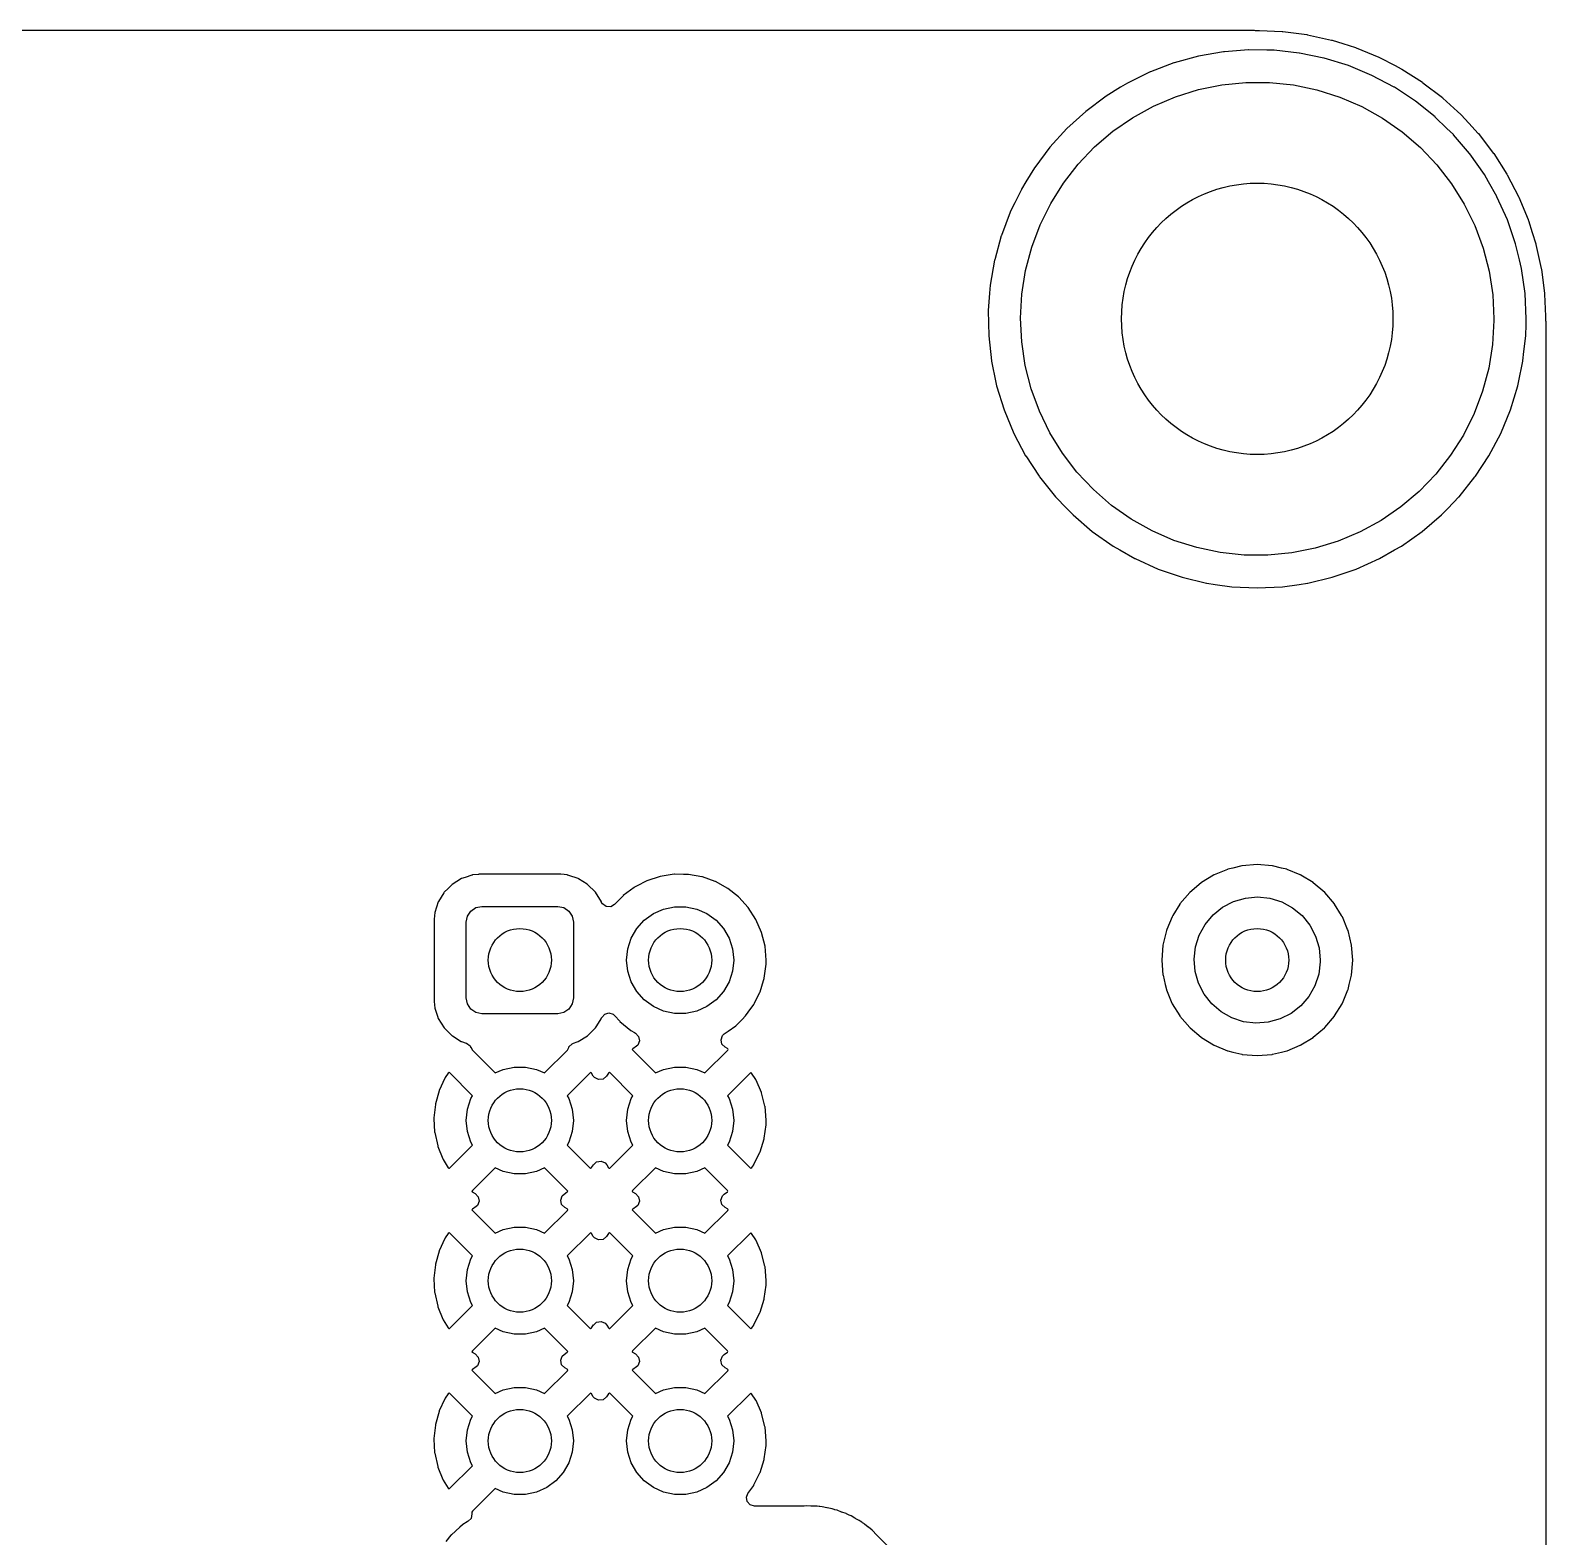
# Model space of a CAD drawing. Extents: x 80 to 223, y -132 to -72.
# Drawn here: x 198.74 to 222.76, y -95.75 to -71.88 of the extents above; entities that cross this region are included whole.
import ezdxf

# ---------------------------------------------------------------- set-up
doc = ezdxf.new("R2010")
doc.units = 0
doc.layers.add('BLACK', color=7, linetype='CONTINUOUS')

msp = doc.modelspace()

# ---------------------------------------------------------------- linework, layer by layer
at = {"layer": 'BLACK', "linetype": 'CONTINUOUS'}
for p, q in [((84.8776, -71.8825), (218.137, -71.8825)), ((218.137, -71.8825), (218.156, -71.884)), ((218.156, -71.884), (218.171, -71.8863)), ((218.171, -71.8863), (218.171, -71.8863)), ((218.171, -71.8863), (218.18, -71.8877)), ((218.18, -71.8877), (218.2, -71.885)), ((218.2, -71.885), (218.222, -71.8841)), ((218.222, -71.8841), (218.579, -71.8997)), ((218.579, -71.8997), (218.59, -71.9006)), ((218.59, -71.9006), (218.974, -71.9512)), ((218.974, -71.9512), (218.985, -71.9531)), ((218.985, -71.9531), (219.364, -72.0371)), ((217.652, -72.2243), (217.256, -72.2933)), ((217.665, -72.2233), (217.652, -72.2243)), ((218.049, -72.193), (217.665, -72.2233)), ((218.052, -72.1928), (218.049, -72.193)), ((218.049, -72.193), (218.049, -72.193)), ((218.338, -72.1973), (218.052, -72.1928)), ((218.451, -72.199), (218.338, -72.1973)), ((218.454, -72.1991), (218.451, -72.199)), ((218.451, -72.199), (218.451, -72.199)), ((218.853, -72.2432), (218.454, -72.1991)), ((218.856, -72.2438), (218.853, -72.2432)), ((219.243, -72.324), (218.856, -72.2438)), ((218.856, -72.2438), (218.856, -72.2438)), ((219.364, -72.0371), (219.374, -72.0399)), ((219.374, -72.0399), (219.545, -72.0936)), ((219.545, -72.0936), (219.744, -72.1565)), ((219.744, -72.1565), (219.755, -72.1603)), ((219.755, -72.1603), (220.113, -72.3087)), ((216.866, -72.4004), (216.496, -72.5403)), ((216.869, -72.3993), (216.866, -72.4004)), ((216.866, -72.4004), (216.866, -72.4004)), ((216.871, -72.3986), (216.869, -72.3993)), ((217.253, -72.2941), (216.871, -72.3985)), ((216.871, -72.3985), (216.871, -72.3986)), ((217.256, -72.2933), (217.253, -72.2941)), ((217.253, -72.2941), (217.253, -72.2941)), ((219.246, -72.3246), (219.243, -72.324)), ((219.243, -72.324), (219.243, -72.324)), ((219.63, -72.4427), (219.246, -72.3246)), ((220.001, -72.5964), (219.63, -72.4427)), ((220.113, -72.3087), (220.123, -72.3134)), ((220.123, -72.3134), (220.371, -72.4427)), ((220.371, -72.4427), (220.467, -72.4924)), ((220.467, -72.4924), (220.476, -72.4979)), ((220.476, -72.4979), (220.803, -72.7063)), ((216.13, -72.7196), (216.021, -72.786)), ((216.132, -72.718), (216.13, -72.7196)), ((216.13, -72.7196), (216.13, -72.7196)), ((216.143, -72.7126), (216.132, -72.718)), ((216.49, -72.5426), (216.143, -72.7126)), ((216.493, -72.5413), (216.49, -72.5426)), ((216.49, -72.5426), (216.49, -72.5426)), ((216.496, -72.5403), (216.493, -72.5413)), ((217.253, -72.8218), (217.625, -72.7462)), ((217.625, -72.7462), (218.003, -72.7085)), ((218.003, -72.7085), (218.382, -72.7091)), ((218.382, -72.7091), (218.76, -72.7481)), ((218.76, -72.7481), (219.131, -72.8251)), ((220.356, -72.7844), (220.001, -72.5964)), ((220.803, -72.7063), (220.812, -72.7126)), ((220.812, -72.7126), (221.12, -72.9487)), ((215.79, -72.9279), (215.468, -73.169)), ((216.021, -72.786), (215.79, -72.9279)), ((216.542, -73.0835), (216.891, -72.9347)), ((216.891, -72.9347), (217.253, -72.8218)), ((219.131, -72.8251), (219.493, -72.9392)), ((219.493, -72.9392), (219.842, -73.0893)), ((220.359, -72.786), (220.356, -72.7844)), ((220.68, -72.9972), (220.359, -72.786)), ((220.359, -72.786), (220.359, -72.786)), ((220.692, -73.0049), (220.68, -72.9972)), ((221.12, -72.9487), (221.129, -72.9557)), ((221.129, -72.9557), (221.361, -73.169)), ((215.468, -73.169), (215.171, -73.4394)), ((216.21, -73.2669), (216.542, -73.0835)), ((219.842, -73.0893), (220.173, -73.2738)), ((221.005, -73.256), (220.692, -73.0049)), ((221.361, -73.169), (221.414, -73.2177)), ((221.414, -73.2177), (221.422, -73.2255)), ((221.422, -73.2255), (221.592, -73.4107)), ((215.171, -73.4394), (214.901, -73.7365)), ((215.898, -73.4829), (216.21, -73.2669)), ((220.173, -73.2738), (220.484, -73.4909)), ((221.008, -73.2581), (221.005, -73.256)), ((221.193, -73.4374), (221.008, -73.2581)), ((221.008, -73.2581), (221.008, -73.2581)), ((221.294, -73.5356), (221.193, -73.4374)), ((221.592, -73.4107), (221.684, -73.5114)), ((215.609, -73.7293), (215.898, -73.4829)), ((220.484, -73.4909), (220.772, -73.7384)), ((221.296, -73.5378), (221.294, -73.5356)), ((221.551, -73.8365), (221.296, -73.5378)), ((221.684, -73.5114), (221.691, -73.5199)), ((221.691, -73.5199), (221.927, -73.8275)), ((214.901, -73.7365), (214.66, -74.0577)), ((215.347, -74.0037), (215.609, -73.7293)), ((220.772, -73.7384), (221.033, -74.0136)), ((221.555, -73.841), (221.551, -73.8365)), ((221.786, -74.1696), (221.555, -73.841)), ((221.927, -73.8275), (221.934, -73.8365)), ((221.934, -73.8365), (222.142, -74.1636)), ((214.658, -74.0602), (214.522, -74.2833)), ((214.66, -74.0577), (214.658, -74.0602)), ((215.114, -74.3031), (215.347, -74.0037)), ((221.033, -74.0136), (221.265, -74.3138)), ((221.851, -74.2845), (221.786, -74.1696)), ((222.142, -74.1636), (222.148, -74.1731)), ((222.148, -74.1731), (222.325, -74.5137)), ((214.449, -74.4028), (214.344, -74.6165)), ((214.45, -74.4001), (214.449, -74.4028)), ((214.449, -74.4028), (214.449, -74.4028)), ((214.522, -74.2833), (214.45, -74.4001)), ((214.913, -74.6245), (215.114, -74.3031)), ((221.265, -74.3138), (221.466, -74.636)), ((221.982, -74.5137), (221.851, -74.2845)), ((214.344, -74.6165), (214.273, -74.7608)), ((214.744, -74.9647), (214.913, -74.6245)), ((221.466, -74.636), (221.633, -74.9767)), ((221.985, -74.5185), (221.982, -74.5137)), ((222.15, -74.8846), (221.985, -74.5185)), ((222.325, -74.5137), (222.327, -74.5171)), ((222.327, -74.5171), (222.331, -74.5271)), ((222.331, -74.5271), (222.478, -74.8819)), ((214.272, -74.7636), (214.132, -75.1338)), ((214.273, -74.7608), (214.272, -74.7636)), ((214.272, -74.7636), (214.272, -74.7636)), ((222.28, -75.2646), (222.15, -74.8846)), ((222.478, -74.8819), (222.48, -74.8854)), ((222.48, -74.8854), (222.483, -74.8957)), ((222.483, -74.8957), (222.544, -75.0865)), ((214.131, -75.1394), (214.026, -75.5211)), ((214.132, -75.1338), (214.131, -75.1366)), ((214.131, -75.1366), (214.131, -75.1394)), ((214.131, -75.1394), (214.131, -75.1394)), ((214.132, -75.1338), (214.132, -75.1338)), ((214.612, -75.3201), (214.744, -74.9647)), ((221.633, -74.9767), (221.764, -75.3326)), ((222.544, -75.0865), (222.6, -75.2656)), ((214.515, -75.6871), (214.612, -75.3201)), ((221.764, -75.3326), (221.859, -75.7)), ((222.281, -75.2674), (222.28, -75.2646)), ((222.342, -75.5211), (222.281, -75.2674)), ((222.281, -75.2674), (222.281, -75.2674)), ((222.6, -75.2656), (222.603, -75.2762)), ((222.603, -75.2762), (222.687, -75.6548)), ((214.025, -75.524), (213.956, -75.9197)), ((214.026, -75.5211), (214.025, -75.524)), ((214.026, -75.5211), (214.026, -75.5211)), ((222.374, -75.6551), (222.342, -75.5211)), ((214.457, -76.062), (214.515, -75.6871)), ((221.859, -75.7), (221.917, -76.075)), ((222.43, -76.0528), (222.374, -75.6551)), ((222.687, -75.6548), (222.689, -75.6656)), ((222.689, -75.6656), (222.739, -76.0501)), ((213.946, -76.0498), (213.925, -76.3201)), ((213.956, -75.9226), (213.946, -76.0498)), ((213.956, -75.9197), (213.956, -75.9226)), ((214.436, -76.4409), (214.457, -76.062)), ((221.917, -76.075), (221.936, -76.454)), ((222.449, -76.454), (222.43, -76.0528)), ((222.739, -76.0501), (222.74, -76.0611)), ((222.74, -76.0611), (222.756, -76.4106)), ((213.925, -76.3201), (213.931, -76.7217)), ((214.454, -76.8199), (214.436, -76.4409)), ((221.936, -76.4802), (221.914, -76.859)), ((221.936, -76.454), (221.936, -76.4802)), ((222.441, -76.7192), (222.446, -76.5515)), ((222.446, -76.5515), (222.449, -76.454)), ((222.754, -76.4354), (222.752, -76.4477)), ((222.752, -76.4477), (222.753, -76.4566)), ((222.753, -76.4566), (222.753, -76.4566)), ((222.753, -76.4566), (222.756, -76.4793)), ((222.756, -76.4106), (222.754, -76.4354)), ((222.756, -76.4793), (222.757, -76.4956)), ((222.757, -76.4956), (222.757, -127.205)), ((213.931, -76.7217), (213.975, -77.1209)), ((214.51, -77.1952), (214.454, -76.8199)), ((222.413, -76.9705), (222.441, -76.7242)), ((222.441, -76.7217), (222.441, -76.7192)), ((222.441, -76.7192), (222.441, -76.7192)), ((222.441, -76.7241), (222.441, -76.7217)), ((222.441, -76.7242), (222.441, -76.7241)), ((221.914, -76.859), (221.854, -77.2337)), ((222.397, -77.1209), (222.413, -76.9705)), ((213.975, -77.1209), (213.976, -77.1238)), ((213.976, -77.1238), (213.976, -77.1239)), ((213.976, -77.1239), (214.046, -77.4644)), ((214.604, -77.5629), (214.51, -77.1952)), ((221.854, -77.2337), (221.756, -77.6004)), ((222.326, -77.4644), (222.396, -77.1239)), ((222.396, -77.1238), (222.397, -77.1209)), ((222.396, -77.1239), (222.396, -77.1238)), ((214.046, -77.4644), (214.057, -77.5142)), ((214.057, -77.5142), (214.175, -77.8982)), ((222.197, -77.8982), (222.315, -77.5142)), ((222.315, -77.5142), (222.326, -77.4644)), ((214.734, -77.9192), (214.604, -77.5629)), ((221.756, -77.6004), (221.622, -77.9553)), ((214.175, -77.8982), (214.328, -78.2692)), ((214.9, -78.2606), (214.734, -77.9192)), ((221.622, -77.9553), (221.453, -78.2949)), ((222.044, -78.2692), (222.197, -77.8982)), ((214.328, -78.2692), (214.516, -78.6242)), ((215.099, -78.5834), (214.9, -78.2606)), ((221.856, -78.6242), (222.044, -78.2692)), ((221.453, -78.2949), (221.25, -78.6156)), ((214.516, -78.6242), (214.518, -78.6267)), ((214.518, -78.6267), (214.518, -78.6267)), ((214.518, -78.6267), (214.729, -78.9482)), ((215.33, -78.8845), (215.099, -78.5834)), ((221.25, -78.6156), (221.016, -78.9142)), ((221.643, -78.9482), (221.854, -78.6267)), ((221.854, -78.6267), (221.856, -78.6242)), ((221.854, -78.6267), (221.854, -78.6267)), ((214.729, -78.9482), (214.737, -78.9599)), ((214.737, -78.9599), (214.988, -79.2734)), ((215.59, -79.1606), (215.33, -78.8845)), ((221.016, -78.9142), (220.753, -79.1876)), ((221.384, -79.2734), (221.635, -78.9599)), ((221.635, -78.9599), (221.643, -78.9482)), ((215.877, -79.409), (215.59, -79.1606)), ((220.753, -79.1876), (220.464, -79.4331)), ((214.988, -79.2734), (214.99, -79.2755)), ((214.99, -79.2755), (214.99, -79.2755)), ((214.99, -79.2755), (215.168, -79.459)), ((215.168, -79.459), (215.268, -79.5618)), ((216.188, -79.6272), (215.877, -79.409)), ((220.464, -79.4331), (220.151, -79.648)), ((221.104, -79.5618), (221.204, -79.459)), ((221.204, -79.459), (221.382, -79.2755)), ((221.382, -79.2755), (221.384, -79.2734)), ((221.382, -79.2755), (221.382, -79.2755)), ((215.268, -79.5618), (215.573, -79.8227)), ((216.519, -79.8129), (216.188, -79.6272)), ((220.151, -79.648), (219.818, -79.8302)), ((220.799, -79.8227), (221.104, -79.5618)), ((215.573, -79.8227), (215.902, -80.0536)), ((216.867, -79.9642), (216.519, -79.8129)), ((219.818, -79.8302), (219.469, -79.9778)), ((220.47, -80.0536), (220.799, -79.8227)), ((215.902, -80.0536), (216.01, -80.1153)), ((216.01, -80.1153), (216.248, -80.2512)), ((217.228, -80.0796), (216.867, -79.9642)), ((217.599, -80.1578), (217.228, -80.0796)), ((217.977, -80.1982), (217.599, -80.1578)), ((218.356, -80.2001), (217.977, -80.1982)), ((218.734, -80.1638), (218.356, -80.2001)), ((219.106, -80.0894), (218.734, -80.1638)), ((219.469, -79.9778), (219.106, -80.0894)), ((220.124, -80.2512), (220.362, -80.1153)), ((220.362, -80.1153), (220.47, -80.0536)), ((216.248, -80.2512), (216.248, -80.2512)), ((216.248, -80.2512), (216.25, -80.2527)), ((216.25, -80.2527), (216.617, -80.4179)), ((216.617, -80.4179), (216.997, -80.548)), ((219.375, -80.548), (219.755, -80.4179)), ((219.755, -80.4179), (220.122, -80.2527)), ((220.122, -80.2527), (220.124, -80.2512)), ((220.124, -80.2512), (220.124, -80.2512)), ((216.997, -80.548), (216.999, -80.5487)), ((216.999, -80.5487), (216.999, -80.5487)), ((216.999, -80.5487), (217.384, -80.6411)), ((217.384, -80.6411), (217.384, -80.6411)), ((217.384, -80.6411), (217.387, -80.6418)), ((217.387, -80.6418), (217.39, -80.6422)), ((217.39, -80.6422), (217.39, -80.6422)), ((217.39, -80.6422), (217.521, -80.6609)), ((217.521, -80.6609), (217.785, -80.6984)), ((218.587, -80.6984), (218.851, -80.6609)), ((218.851, -80.6609), (218.982, -80.6422)), ((218.982, -80.6422), (218.985, -80.6418)), ((218.982, -80.6422), (218.982, -80.6422)), ((218.985, -80.6418), (218.988, -80.6411)), ((218.988, -80.6411), (219.373, -80.5487)), ((218.988, -80.6411), (218.988, -80.6411)), ((219.373, -80.5487), (219.375, -80.548)), ((219.373, -80.5487), (219.373, -80.5487)), ((217.785, -80.6984), (218.186, -80.7173)), ((218.186, -80.7173), (218.587, -80.6984)), ((217.714, -85.1768), (217.504, -85.2639)), ((217.718, -85.1749), (217.714, -85.1768)), ((217.714, -85.1768), (217.714, -85.1768)), ((217.799, -85.1556), (217.718, -85.1749)), ((217.944, -85.1206), (217.799, -85.1556)), ((217.949, -85.1195), (217.944, -85.1206)), ((217.944, -85.1206), (217.944, -85.1206)), ((218.186, -85.1008), (217.949, -85.1195)), ((218.423, -85.1195), (218.186, -85.1008)), ((218.428, -85.1206), (218.423, -85.1195)), ((218.573, -85.1556), (218.428, -85.1206)), ((218.428, -85.1206), (218.428, -85.1206)), ((218.654, -85.1749), (218.573, -85.1556)), ((218.658, -85.1768), (218.654, -85.1749)), ((218.868, -85.2639), (218.658, -85.1768)), ((218.658, -85.1768), (218.658, -85.1768)), ((205.365, -85.4786), (205.303, -85.5407)), ((205.422, -85.4207), (205.365, -85.4786)), ((205.428, -85.4155), (205.422, -85.4207)), ((205.578, -85.3224), (205.428, -85.4155)), ((205.636, -85.3032), (205.578, -85.3224)), ((205.739, -85.2687), (205.636, -85.3032)), ((205.746, -85.2665), (205.739, -85.2687)), ((205.739, -85.2687), (205.739, -85.2687)), ((205.753, -85.2658), (205.746, -85.2665)), ((205.848, -85.2558), (205.753, -85.2658)), ((205.753, -85.2658), (205.753, -85.2658)), ((205.852, -85.2555), (205.848, -85.2558)), ((205.848, -85.2558), (205.848, -85.2558)), ((207.152, -85.2555), (205.852, -85.2555)), ((207.204, -85.2608), (207.152, -85.2555)), ((207.25, -85.2655), (207.204, -85.2608)), ((207.257, -85.2662), (207.25, -85.2655)), ((207.25, -85.2655), (207.25, -85.2655)), ((207.263, -85.2684), (207.257, -85.2662)), ((207.277, -85.2728), (207.263, -85.2684)), ((207.263, -85.2684), (207.263, -85.2684)), ((207.425, -85.3219), (207.277, -85.2728)), ((207.431, -85.3257), (207.425, -85.3219)), ((207.568, -85.4105), (207.431, -85.3257)), ((207.431, -85.3257), (207.431, -85.3257)), ((207.575, -85.4147), (207.568, -85.4105)), ((207.7, -85.5397), (207.575, -85.4147)), ((208.311, -85.4636), (208.141, -85.5915)), ((208.316, -85.4605), (208.311, -85.4636)), ((208.311, -85.4636), (208.311, -85.4636)), ((208.383, -85.4255), (208.316, -85.4605)), ((208.483, -85.3731), (208.383, -85.4255)), ((208.514, -85.3574), (208.483, -85.3731)), ((208.726, -85.288), (208.514, -85.3574)), ((208.947, -85.2542), (208.726, -85.288)), ((208.952, -85.2542), (208.947, -85.2542)), ((209.096, -85.256), (208.952, -85.2542)), ((208.952, -85.2542), (208.952, -85.2542)), ((209.17, -85.2569), (209.096, -85.256)), ((209.175, -85.2578), (209.17, -85.2569)), ((209.385, -85.2952), (209.175, -85.2578)), ((209.175, -85.2578), (209.175, -85.2578)), ((209.39, -85.2961), (209.385, -85.2952)), ((209.385, -85.2952), (209.385, -85.2952)), ((209.395, -85.2978), (209.39, -85.2961)), ((209.596, -85.3689), (209.395, -85.2978)), ((209.395, -85.2978), (209.395, -85.2978)), ((209.601, -85.3706), (209.596, -85.3689)), ((209.596, -85.3689), (209.596, -85.3689)), ((209.796, -85.4786), (209.601, -85.3706)), ((209.8, -85.4818), (209.796, -85.4786)), ((209.968, -85.6138), (209.8, -85.4818)), ((209.8, -85.4818), (209.8, -85.4818)), ((217.297, -85.3898), (217.116, -85.544)), ((217.301, -85.3872), (217.297, -85.3898)), ((217.495, -85.2683), (217.301, -85.3872)), ((217.301, -85.3872), (217.301, -85.3872)), ((217.499, -85.2658), (217.495, -85.2683)), ((217.504, -85.2639), (217.499, -85.2658)), ((217.504, -85.2639), (217.504, -85.2639)), ((218.873, -85.2658), (218.868, -85.2639)), ((218.868, -85.2639), (218.868, -85.2639)), ((218.877, -85.2683), (218.873, -85.2658)), ((219.071, -85.3872), (218.877, -85.2683)), ((219.075, -85.3898), (219.071, -85.3872)), ((219.071, -85.3872), (219.071, -85.3872)), ((219.256, -85.544), (219.075, -85.3898)), ((205.21, -85.6913), (205.154, -85.8591)), ((205.214, -85.6838), (205.21, -85.6913)), ((205.299, -85.5469), (205.214, -85.6838)), ((205.303, -85.5407), (205.299, -85.5469)), ((205.299, -85.5469), (205.299, -85.5469)), ((207.794, -85.6901), (207.7, -85.5397)), ((207.796, -85.697), (207.794, -85.6901)), ((207.798, -85.7012), (207.796, -85.697)), ((207.813, -85.7255), (207.798, -85.7012)), ((208.046, -85.6901), (208.003, -85.7348)), ((208.137, -85.5946), (208.046, -85.6901)), ((208.141, -85.5915), (208.137, -85.5946)), ((209.968, -85.6139), (209.968, -85.6138)), ((209.972, -85.6171), (209.968, -85.6139)), ((210.122, -85.7823), (209.972, -85.6171)), ((217.116, -85.544), (216.962, -85.7246)), ((217.638, -85.7772), (217.811, -85.6868)), ((217.811, -85.6868), (217.999, -85.6317)), ((217.999, -85.6317), (218.193, -85.614)), ((218.193, -85.614), (218.387, -85.6344)), ((218.387, -85.6344), (218.574, -85.6921)), ((218.574, -85.6921), (218.745, -85.785)), ((219.41, -85.7246), (219.256, -85.544)), ((205.154, -85.8591), (205.143, -85.9636)), ((205.143, -85.9636), (205.143, -87.2644)), ((205.652, -86.014), (205.671, -85.9183)), ((205.671, -85.9183), (205.725, -85.8372)), ((205.725, -85.8372), (205.806, -85.783)), ((205.806, -85.783), (205.902, -85.764)), ((205.902, -85.764), (207.102, -85.764)), ((207.102, -85.764), (207.198, -85.783)), ((207.198, -85.783), (207.279, -85.8372)), ((207.279, -85.8372), (207.333, -85.9183)), ((207.333, -85.9183), (207.352, -86.014)), ((207.871, -85.7668), (207.813, -85.7255)), ((207.942, -85.7702), (207.871, -85.7668)), ((208.003, -85.7348), (207.942, -85.7702)), ((208.473, -85.9823), (208.617, -85.8779)), ((208.617, -85.8779), (208.779, -85.8056)), ((208.779, -85.8056), (208.953, -85.7687)), ((208.953, -85.7687), (209.131, -85.7687)), ((209.131, -85.7687), (209.305, -85.8056)), ((209.305, -85.8056), (209.467, -85.8779)), ((209.467, -85.8779), (209.611, -85.9823)), ((210.243, -85.9698), (210.122, -85.7823)), ((216.836, -85.9316), (216.754, -86.1296)), ((216.838, -85.927), (216.836, -85.9316)), ((216.836, -85.9316), (216.836, -85.9316)), ((216.848, -85.9105), (216.838, -85.927)), ((216.959, -85.7288), (216.848, -85.9105)), ((216.962, -85.7246), (216.959, -85.7288)), ((216.959, -85.7288), (216.959, -85.7288)), ((217.361, -86.049), (217.486, -85.8995)), ((217.486, -85.8995), (217.638, -85.7772)), ((218.745, -85.785), (218.896, -85.9094)), ((218.896, -85.9094), (219.019, -86.0606)), ((219.413, -85.7288), (219.41, -85.7246)), ((219.524, -85.9105), (219.413, -85.7288)), ((219.413, -85.7288), (219.413, -85.7288)), ((219.534, -85.927), (219.524, -85.9105)), ((219.536, -85.9316), (219.534, -85.927)), ((219.618, -86.1296), (219.536, -85.9316)), ((219.536, -85.9316), (219.536, -85.9316)), ((205.652, -87.214), (205.652, -86.014)), ((207.352, -86.014), (207.352, -87.214)), ((208.265, -86.2683), (208.354, -86.1144)), ((208.354, -86.1144), (208.473, -85.9823)), ((209.611, -85.9823), (209.73, -86.1144)), ((209.73, -86.1144), (209.819, -86.2683)), ((210.332, -86.1747), (210.243, -85.9698)), ((210.387, -86.3914), (210.332, -86.1747)), ((216.747, -86.1464), (216.691, -86.3773)), ((216.754, -86.1296), (216.747, -86.1464)), ((217.267, -86.2201), (217.361, -86.049)), ((219.019, -86.0606), (219.111, -86.2329)), ((219.625, -86.1464), (219.618, -86.1296)), ((219.681, -86.3773), (219.625, -86.1464)), ((208.192, -86.614), (208.211, -86.4373)), ((208.211, -86.4373), (208.265, -86.2683)), ((209.819, -86.2683), (209.873, -86.4373)), ((209.873, -86.4373), (209.892, -86.614)), ((210.405, -86.614), (210.387, -86.3914)), ((216.691, -86.3773), (216.673, -86.614)), ((217.186, -86.6), (217.208, -86.4061)), ((217.208, -86.4061), (217.267, -86.2201)), ((219.111, -86.2329), (219.167, -86.4198)), ((219.167, -86.4198), (219.186, -86.614)), ((219.699, -86.614), (219.681, -86.3773)), ((208.211, -86.7907), (208.192, -86.614)), ((209.892, -86.614), (209.873, -86.7907)), ((210.374, -86.9021), (210.404, -86.6806)), ((210.404, -86.6601), (210.405, -86.6174)), ((210.404, -86.6806), (210.404, -86.6601)), ((210.405, -86.6174), (210.405, -86.614)), ((210.405, -86.6174), (210.405, -86.6174)), ((216.673, -86.614), (216.691, -86.8507)), ((217.202, -86.7945), (217.186, -86.6)), ((219.186, -86.6419), (219.161, -86.8355)), ((219.186, -86.614), (219.186, -86.6419)), ((219.681, -86.8507), (219.699, -86.614)), ((208.265, -86.9597), (208.211, -86.7907)), ((209.873, -86.7907), (209.819, -86.9597)), ((210.363, -86.9389), (210.373, -86.907)), ((210.373, -86.907), (210.374, -86.9021)), ((210.373, -86.907), (210.373, -86.907)), ((216.691, -86.8507), (216.693, -86.8555)), ((216.693, -86.8555), (216.693, -86.8555)), ((216.693, -86.8555), (216.727, -86.999)), ((217.256, -86.9821), (217.202, -86.7945)), ((219.161, -86.8355), (219.1, -87.0207)), ((219.645, -86.999), (219.679, -86.8555)), ((219.679, -86.8555), (219.681, -86.8507)), ((219.679, -86.8555), (219.679, -86.8555)), ((208.354, -87.1136), (208.265, -86.9597)), ((208.473, -87.2457), (208.354, -87.1136)), ((209.73, -87.1136), (209.611, -87.2457)), ((209.819, -86.9597), (209.73, -87.1136)), ((210.219, -87.2989), (210.307, -87.1205)), ((210.307, -87.1205), (210.309, -87.1158)), ((210.307, -87.1205), (210.307, -87.1205)), ((210.309, -87.1158), (210.363, -86.9389)), ((216.727, -86.999), (216.747, -87.0816)), ((216.747, -87.0816), (216.749, -87.0862)), ((216.749, -87.0862), (216.749, -87.0862)), ((216.749, -87.0862), (216.835, -87.2951)), ((217.345, -87.1557), (217.256, -86.9821)), ((217.467, -87.3087), (217.345, -87.1557)), ((219.1, -87.0207), (219.003, -87.1904)), ((219.537, -87.2951), (219.623, -87.0862)), ((219.623, -87.0862), (219.625, -87.0816)), ((219.623, -87.0862), (219.623, -87.0862)), ((219.625, -87.0816), (219.645, -86.999)), ((205.143, -87.2644), (205.144, -87.2676)), ((205.144, -87.2676), (205.15, -87.3292)), ((205.144, -87.2676), (205.144, -87.2676)), ((205.15, -87.3292), (205.154, -87.3702)), ((205.154, -87.3702), (205.157, -87.3767)), ((205.157, -87.3767), (205.157, -87.3767)), ((205.157, -87.3767), (205.199, -87.5034)), ((205.671, -87.3097), (205.652, -87.214)), ((205.725, -87.3908), (205.671, -87.3097)), ((205.806, -87.445), (205.725, -87.3908)), ((207.279, -87.3908), (207.198, -87.445)), ((207.333, -87.3097), (207.279, -87.3908)), ((207.352, -87.214), (207.333, -87.3097)), ((208.617, -87.3501), (208.473, -87.2457)), ((208.779, -87.4224), (208.617, -87.3501)), ((209.467, -87.3501), (209.305, -87.4224)), ((209.611, -87.2457), (209.467, -87.3501)), ((210.122, -87.4397), (210.207, -87.3203)), ((210.207, -87.3203), (210.21, -87.3161)), ((210.21, -87.3161), (210.219, -87.2989)), ((216.835, -87.2951), (216.838, -87.301)), ((216.838, -87.301), (216.84, -87.3052)), ((216.84, -87.3052), (216.959, -87.4992)), ((217.615, -87.4351), (217.467, -87.3087)), ((218.876, -87.3382), (218.722, -87.4583)), ((219.003, -87.1904), (218.876, -87.3382)), ((219.413, -87.4992), (219.532, -87.3052)), ((219.532, -87.3052), (219.534, -87.301)), ((219.534, -87.301), (219.537, -87.2951)), ((205.199, -87.5034), (205.21, -87.5379)), ((205.21, -87.5379), (205.304, -87.6883)), ((205.902, -87.464), (205.806, -87.445)), ((207.102, -87.464), (205.902, -87.464)), ((207.198, -87.445), (207.102, -87.464)), ((207.72, -87.6568), (207.79, -87.543)), ((207.79, -87.543), (207.794, -87.5367)), ((207.794, -87.5367), (207.796, -87.5298)), ((207.796, -87.5298), (207.799, -87.5248)), ((207.799, -87.5248), (207.846, -87.4715)), ((207.846, -87.4715), (207.914, -87.452)), ((207.914, -87.452), (207.982, -87.4726)), ((207.982, -87.4726), (208.008, -87.4955)), ((208.008, -87.4955), (208.085, -87.584)), ((208.085, -87.584), (208.088, -87.5879)), ((208.088, -87.5879), (208.26, -87.7306)), ((208.953, -87.4593), (208.779, -87.4224)), ((209.131, -87.4593), (208.953, -87.4593)), ((209.305, -87.4224), (209.131, -87.4593)), ((209.922, -87.6552), (209.95, -87.6276)), ((209.95, -87.6276), (210.023, -87.5541)), ((210.023, -87.5541), (210.08, -87.4975)), ((210.08, -87.4975), (210.122, -87.4397)), ((216.959, -87.4992), (216.959, -87.4992)), ((216.959, -87.4992), (216.962, -87.5034)), ((216.962, -87.5034), (217.116, -87.684)), ((217.786, -87.5304), (217.615, -87.4351)), ((217.971, -87.5907), (217.786, -87.5304)), ((218.165, -87.6138), (217.971, -87.5907)), ((218.36, -87.5988), (218.165, -87.6138)), ((218.548, -87.5463), (218.36, -87.5988)), ((218.722, -87.4583), (218.548, -87.5463)), ((219.256, -87.684), (219.41, -87.5034)), ((219.41, -87.5034), (219.413, -87.4992)), ((219.413, -87.4992), (219.413, -87.4992)), ((205.304, -87.6883), (205.309, -87.6935)), ((205.309, -87.6935), (205.354, -87.7383)), ((205.354, -87.7383), (205.429, -87.8133)), ((205.429, -87.8133), (205.435, -87.8171)), ((205.435, -87.8171), (205.435, -87.8171)), ((205.435, -87.8171), (205.572, -87.9017)), ((207.426, -87.9055), (207.576, -87.8125)), ((207.576, -87.8125), (207.701, -87.6873)), ((207.701, -87.6873), (207.72, -87.6568)), ((208.26, -87.7306), (208.318, -87.7642)), ((208.318, -87.7642), (208.334, -87.7738)), ((208.334, -87.7738), (208.383, -87.8254)), ((208.383, -87.8254), (208.396, -87.8952)), ((209.69, -87.8762), (209.715, -87.8098)), ((209.705, -87.9457), (209.69, -87.8762)), ((209.715, -87.8098), (209.742, -87.7832)), ((209.742, -87.7832), (209.805, -87.7383)), ((209.805, -87.7383), (209.922, -87.6552)), ((217.116, -87.684), (217.12, -87.6872)), ((217.12, -87.6872), (217.121, -87.6883)), ((217.121, -87.6883), (217.297, -87.8382)), ((217.297, -87.8382), (217.301, -87.8408)), ((217.301, -87.8408), (217.301, -87.8408)), ((217.301, -87.8408), (217.495, -87.9597)), ((218.877, -87.9597), (219.071, -87.8408)), ((219.071, -87.8408), (219.075, -87.8382)), ((219.071, -87.8408), (219.071, -87.8408)), ((219.075, -87.8382), (219.251, -87.6883)), ((219.251, -87.6883), (219.252, -87.6872)), ((219.252, -87.6872), (219.256, -87.684)), ((205.572, -87.9017), (205.579, -87.9061)), ((205.579, -87.9061), (205.65, -87.9296)), ((205.65, -87.9296), (205.654, -87.931)), ((205.654, -87.931), (205.713, -87.9714)), ((205.713, -87.9714), (205.723, -87.9972)), ((205.723, -87.9972), (205.725, -87.9965)), ((205.725, -87.9965), (205.75, -88.0428)), ((205.75, -88.0428), (206.11, -88.4031)), ((206.894, -88.4031), (207.255, -88.0414)), ((207.255, -88.0414), (207.278, -87.9997)), ((207.278, -87.9997), (207.28, -87.9897)), ((207.28, -87.9897), (207.331, -87.9395)), ((207.331, -87.9395), (207.351, -87.9305)), ((207.351, -87.9305), (207.409, -87.9113)), ((207.409, -87.9113), (207.426, -87.9055)), ((208.292, -88.0191), (208.283, -88.0304)), ((208.283, -88.0304), (208.29, -88.0428)), ((208.29, -88.0428), (208.65, -88.4031)), ((208.312, -88.004), (208.292, -88.0191)), ((208.32, -87.9985), (208.312, -88.004)), ((208.329, -87.9943), (208.32, -87.9985)), ((208.369, -87.961), (208.329, -87.9943)), ((208.396, -87.8952), (208.369, -87.961)), ((209.434, -88.4031), (209.795, -88.0414)), ((209.755, -87.9961), (209.705, -87.9457)), ((209.792, -88.0165), (209.755, -87.9961)), ((209.796, -88.0192), (209.792, -88.0165)), ((209.795, -88.0414), (209.802, -88.0285)), ((209.802, -88.0285), (209.796, -88.0192)), ((217.495, -87.9597), (217.499, -87.9622)), ((217.499, -87.9622), (217.504, -87.9641)), ((217.504, -87.9641), (217.504, -87.9641)), ((217.504, -87.9641), (217.714, -88.0512)), ((217.714, -88.0512), (217.718, -88.0531)), ((217.718, -88.0531), (217.799, -88.0724)), ((217.799, -88.0724), (217.944, -88.1074)), ((217.944, -88.1074), (217.944, -88.1074)), ((217.944, -88.1074), (217.949, -88.1085)), ((217.949, -88.1085), (218.186, -88.1272)), ((218.186, -88.1272), (218.423, -88.1085)), ((218.423, -88.1085), (218.428, -88.1074)), ((218.428, -88.1074), (218.573, -88.0724)), ((218.428, -88.1074), (218.428, -88.1074)), ((218.573, -88.0724), (218.654, -88.0531)), ((218.654, -88.0531), (218.658, -88.0512)), ((218.658, -88.0512), (218.868, -87.9641)), ((218.868, -87.9641), (218.873, -87.9622)), ((218.868, -87.9641), (218.868, -87.9641)), ((218.873, -87.9622), (218.877, -87.9597)), ((206.11, -88.4031), (206.239, -88.3456)), ((206.239, -88.3456), (206.413, -88.3087)), ((206.413, -88.3087), (206.591, -88.3087)), ((206.591, -88.3087), (206.765, -88.3456)), ((206.765, -88.3456), (206.894, -88.4031)), ((208.65, -88.4031), (208.779, -88.3456)), ((208.779, -88.3456), (208.953, -88.3087)), ((208.953, -88.3087), (209.131, -88.3087)), ((209.131, -88.3087), (209.305, -88.3456)), ((209.305, -88.3456), (209.434, -88.4031)), ((205.315, -88.4856), (205.225, -88.6788)), ((205.32, -88.4767), (205.315, -88.4856)), ((205.368, -88.4064), (205.32, -88.4767)), ((205.38, -88.3968), (205.368, -88.4064)), ((205.392, -88.4031), (205.38, -88.3968)), ((205.752, -88.7629), (205.392, -88.4031)), ((207.615, -88.4004), (207.252, -88.7629)), ((207.624, -88.396), (207.615, -88.4004)), ((207.635, -88.4052), (207.624, -88.396)), ((207.665, -88.452), (207.635, -88.4052)), ((207.686, -88.4764), (207.665, -88.452)), ((207.75, -88.5077), (207.686, -88.4764)), ((207.82, -88.4995), (207.75, -88.5077)), ((207.875, -88.4545), (207.82, -88.4995)), ((207.908, -88.4064), (207.875, -88.4545)), ((207.92, -88.3968), (207.908, -88.4064)), ((207.932, -88.4031), (207.92, -88.3968)), ((208.292, -88.7629), (207.932, -88.4031)), ((210.155, -88.4004), (209.792, -88.7629)), ((210.164, -88.396), (210.155, -88.4004)), ((210.175, -88.4052), (210.164, -88.396)), ((210.24, -88.5057), (210.175, -88.4052)), ((210.245, -88.5148), (210.24, -88.5057)), ((210.33, -88.7101), (210.245, -88.5148)), ((205.222, -88.6885), (205.165, -88.8937)), ((205.225, -88.6788), (205.222, -88.6885)), ((205.671, -88.9773), (205.725, -88.8083)), ((205.725, -88.8083), (205.752, -88.7629)), ((207.252, -88.7629), (207.279, -88.8083)), ((207.279, -88.8083), (207.333, -88.9773)), ((208.211, -88.9773), (208.265, -88.8083)), ((208.265, -88.8083), (208.292, -88.7629)), ((209.792, -88.7629), (209.819, -88.8083)), ((209.819, -88.8083), (209.873, -88.9773)), ((210.333, -88.7199), (210.33, -88.7101)), ((210.385, -88.9264), (210.333, -88.7199)), ((205.163, -88.9038), (205.14, -89.1156)), ((205.165, -88.8937), (205.163, -88.9038)), ((205.652, -89.154), (205.671, -88.9773)), ((207.333, -88.9773), (207.352, -89.154)), ((208.192, -89.154), (208.211, -88.9773)), ((209.873, -88.9773), (209.892, -89.154)), ((210.387, -88.9366), (210.385, -88.9264)), ((210.404, -89.1506), (210.387, -88.9366)), ((205.14, -89.1156), (205.14, -89.1259)), ((205.14, -89.1259), (205.152, -89.3385)), ((205.671, -89.3307), (205.652, -89.154)), ((207.352, -89.154), (207.333, -89.3307)), ((208.211, -89.3307), (208.192, -89.154)), ((209.892, -89.154), (209.873, -89.3307)), ((210.375, -89.4368), (210.403, -89.2239)), ((210.403, -89.2172), (210.405, -89.1574)), ((210.403, -89.2239), (210.403, -89.2172)), ((210.405, -89.1574), (210.404, -89.1506)), ((205.152, -89.3385), (205.154, -89.3487)), ((205.154, -89.3487), (205.201, -89.5564)), ((205.201, -89.5564), (205.204, -89.5663)), ((205.388, -89.9091), (205.752, -89.5451)), ((205.725, -89.4997), (205.671, -89.3307)), ((205.752, -89.5451), (205.725, -89.4997)), ((207.279, -89.4997), (207.252, -89.5451)), ((207.252, -89.5451), (207.612, -89.9053)), ((207.333, -89.3307), (207.279, -89.4997)), ((207.928, -89.9091), (208.292, -89.5451)), ((208.265, -89.4997), (208.211, -89.3307)), ((208.292, -89.5451), (208.265, -89.4997)), ((209.819, -89.4997), (209.792, -89.5451)), ((209.792, -89.5451), (210.152, -89.9053)), ((209.873, -89.3307), (209.819, -89.4997)), ((210.31, -89.6507), (210.372, -89.4469)), ((210.372, -89.4469), (210.375, -89.4368)), ((205.204, -89.5663), (205.284, -89.7636)), ((205.284, -89.7636), (205.288, -89.7728)), ((205.288, -89.7728), (205.368, -89.9034)), ((207.719, -89.8129), (207.789, -89.8007)), ((207.789, -89.8007), (207.854, -89.8282)), ((210.212, -89.8512), (210.307, -89.6603)), ((210.307, -89.6603), (210.31, -89.6507)), ((205.368, -89.9034), (205.379, -89.9129)), ((205.379, -89.9129), (205.388, -89.9091)), ((206.11, -89.9049), (205.749, -90.2665)), ((206.239, -89.9624), (206.11, -89.9049)), ((206.413, -89.9993), (206.239, -89.9624)), ((206.591, -89.9993), (206.413, -89.9993)), ((206.765, -89.9624), (206.591, -89.9993)), ((206.894, -89.9049), (206.765, -89.9624)), ((207.253, -90.2639), (206.894, -89.9049)), ((207.612, -89.9053), (207.624, -89.9118)), ((207.624, -89.9118), (207.636, -89.9029)), ((207.636, -89.9029), (207.67, -89.8558)), ((207.67, -89.8558), (207.671, -89.8566)), ((207.671, -89.8566), (207.719, -89.8129)), ((207.854, -89.8282), (207.882, -89.86)), ((207.882, -89.86), (207.908, -89.9034)), ((207.908, -89.9034), (207.919, -89.9129)), ((207.919, -89.9129), (207.928, -89.9091)), ((208.65, -89.9049), (208.289, -90.2665)), ((208.779, -89.9624), (208.65, -89.9049)), ((208.953, -89.9993), (208.779, -89.9624)), ((209.131, -89.9993), (208.953, -89.9993)), ((209.305, -89.9624), (209.131, -89.9993)), ((209.434, -89.9049), (209.305, -89.9624)), ((209.793, -90.2639), (209.434, -89.9049)), ((210.152, -89.9053), (210.164, -89.9118)), ((210.164, -89.9118), (210.176, -89.9029)), ((210.176, -89.9029), (210.207, -89.86)), ((210.207, -89.86), (210.212, -89.8512)), ((205.749, -90.2665), (205.742, -90.2789)), ((205.742, -90.2789), (205.747, -90.2859)), ((205.747, -90.2859), (205.794, -90.3135)), ((207.251, -90.2877), (207.258, -90.2789)), ((207.26, -90.277), (207.253, -90.2639)), ((207.258, -90.2789), (207.26, -90.277)), ((208.289, -90.2665), (208.282, -90.2789)), ((208.282, -90.2789), (208.287, -90.2859)), ((208.287, -90.2859), (208.334, -90.3135)), ((209.791, -90.2877), (209.8, -90.277)), ((209.8, -90.277), (209.793, -90.2639)), ((205.83, -90.5007), (205.789, -90.5341)), ((205.794, -90.3135), (205.843, -90.3651)), ((205.856, -90.4349), (205.83, -90.5007)), ((205.843, -90.3651), (205.856, -90.4349)), ((207.149, -90.416), (207.174, -90.3496)), ((207.164, -90.4854), (207.149, -90.416)), ((207.214, -90.5359), (207.164, -90.4854)), ((207.174, -90.3496), (207.202, -90.323)), ((207.202, -90.323), (207.251, -90.2877)), ((208.37, -90.5007), (208.329, -90.5341)), ((208.334, -90.3135), (208.383, -90.3651)), ((208.396, -90.4349), (208.37, -90.5007)), ((208.383, -90.3651), (208.396, -90.4349)), ((209.689, -90.416), (209.714, -90.3496)), ((209.704, -90.4854), (209.689, -90.416)), ((209.754, -90.5359), (209.704, -90.4854)), ((209.714, -90.3496), (209.742, -90.323)), ((209.742, -90.323), (209.791, -90.2877)), ((205.752, -90.5591), (205.743, -90.5704)), ((205.743, -90.5704), (205.75, -90.5828)), ((205.75, -90.5828), (206.11, -90.9431)), ((205.772, -90.544), (205.752, -90.5591)), ((205.78, -90.5385), (205.772, -90.544)), ((205.789, -90.5341), (205.78, -90.5385)), ((206.894, -90.9431), (207.255, -90.5814)), ((207.252, -90.5565), (207.214, -90.5359)), ((207.256, -90.5592), (207.252, -90.5565)), ((207.255, -90.5814), (207.262, -90.5685)), ((207.262, -90.5685), (207.256, -90.5592)), ((208.292, -90.5591), (208.283, -90.5704)), ((208.283, -90.5704), (208.29, -90.5828)), ((208.29, -90.5828), (208.65, -90.9431)), ((208.312, -90.544), (208.292, -90.5591)), ((208.32, -90.5385), (208.312, -90.544)), ((208.329, -90.5341), (208.32, -90.5385)), ((209.434, -90.9431), (209.795, -90.5814)), ((209.792, -90.5565), (209.754, -90.5359)), ((209.796, -90.5592), (209.792, -90.5565)), ((209.795, -90.5814), (209.802, -90.5685)), ((209.802, -90.5685), (209.796, -90.5592)), ((205.368, -90.9464), (205.32, -91.0167)), ((205.38, -90.9368), (205.368, -90.9464)), ((205.392, -90.9431), (205.38, -90.9368)), ((205.752, -91.3029), (205.392, -90.9431)), ((206.11, -90.9431), (206.239, -90.8856)), ((206.239, -90.8856), (206.413, -90.8487)), ((206.413, -90.8487), (206.591, -90.8487)), ((206.591, -90.8487), (206.765, -90.8856)), ((206.765, -90.8856), (206.894, -90.9431)), ((207.615, -90.9404), (207.252, -91.3029)), ((207.624, -90.936), (207.615, -90.9404)), ((207.635, -90.9452), (207.624, -90.936)), ((207.665, -90.992), (207.635, -90.9452)), ((207.686, -91.0164), (207.665, -90.992)), ((207.875, -90.9945), (207.82, -91.0395)), ((207.908, -90.9464), (207.875, -90.9945)), ((207.92, -90.9368), (207.908, -90.9464)), ((207.932, -90.9431), (207.92, -90.9368)), ((208.292, -91.3029), (207.932, -90.9431)), ((208.65, -90.9431), (208.779, -90.8856)), ((208.779, -90.8856), (208.953, -90.8487)), ((208.953, -90.8487), (209.131, -90.8487)), ((209.131, -90.8487), (209.305, -90.8856)), ((209.305, -90.8856), (209.434, -90.9431)), ((210.155, -90.9404), (209.792, -91.3029)), ((210.164, -90.936), (210.155, -90.9404)), ((210.175, -90.9452), (210.164, -90.936)), ((210.24, -91.0457), (210.175, -90.9452)), ((205.222, -91.2285), (205.165, -91.4337)), ((205.225, -91.2188), (205.222, -91.2285)), ((205.315, -91.0256), (205.225, -91.2188)), ((205.32, -91.0167), (205.315, -91.0256)), ((207.75, -91.0477), (207.686, -91.0164)), ((207.82, -91.0395), (207.75, -91.0477)), ((210.245, -91.0548), (210.24, -91.0457)), ((210.33, -91.2501), (210.245, -91.0548)), ((205.163, -91.4438), (205.14, -91.6556)), ((205.165, -91.4337), (205.163, -91.4438)), ((205.671, -91.5173), (205.725, -91.3483)), ((205.725, -91.3483), (205.752, -91.3029)), ((207.252, -91.3029), (207.279, -91.3483)), ((207.279, -91.3483), (207.333, -91.5173)), ((208.211, -91.5173), (208.265, -91.3483)), ((208.265, -91.3483), (208.292, -91.3029)), ((209.792, -91.3029), (209.819, -91.3483)), ((209.819, -91.3483), (209.873, -91.5173)), ((210.333, -91.2599), (210.33, -91.2501)), ((210.385, -91.4664), (210.333, -91.2599)), ((210.387, -91.4766), (210.385, -91.4664)), ((210.404, -91.6906), (210.387, -91.4766)), ((205.14, -91.6556), (205.14, -91.6659)), ((205.14, -91.6659), (205.152, -91.8785)), ((205.652, -91.694), (205.671, -91.5173)), ((205.671, -91.8707), (205.652, -91.694)), ((207.333, -91.5173), (207.352, -91.694)), ((207.352, -91.694), (207.333, -91.8707)), ((208.192, -91.694), (208.211, -91.5173)), ((208.211, -91.8707), (208.192, -91.694)), ((209.873, -91.5173), (209.892, -91.694)), ((209.892, -91.694), (209.873, -91.8707)), ((210.403, -91.7572), (210.405, -91.6974)), ((210.405, -91.6974), (210.404, -91.6906)), ((205.152, -91.8785), (205.154, -91.8887)), ((205.154, -91.8887), (205.201, -92.0964)), ((205.725, -92.0397), (205.671, -91.8707)), ((207.333, -91.8707), (207.279, -92.0397)), ((208.265, -92.0397), (208.211, -91.8707)), ((209.873, -91.8707), (209.819, -92.0397)), ((210.375, -91.9768), (210.403, -91.7639)), ((210.403, -91.7639), (210.403, -91.7572)), ((205.201, -92.0964), (205.204, -92.1063)), ((205.204, -92.1063), (205.284, -92.3036)), ((205.388, -92.4491), (205.752, -92.0851)), ((205.752, -92.0851), (205.725, -92.0397)), ((207.279, -92.0397), (207.252, -92.0851)), ((207.252, -92.0851), (207.612, -92.4453)), ((207.928, -92.4491), (208.292, -92.0851)), ((208.292, -92.0851), (208.265, -92.0397)), ((209.819, -92.0397), (209.792, -92.0851)), ((209.792, -92.0851), (210.152, -92.4453)), ((210.212, -92.3912), (210.307, -92.2003)), ((210.307, -92.2003), (210.31, -92.1907)), ((210.31, -92.1907), (210.372, -91.9869)), ((210.372, -91.9869), (210.375, -91.9768)), ((205.284, -92.3036), (205.288, -92.3128)), ((205.288, -92.3128), (205.368, -92.4434)), ((205.368, -92.4434), (205.379, -92.4529)), ((206.11, -92.4449), (205.749, -92.8065)), ((206.239, -92.5024), (206.11, -92.4449)), ((206.894, -92.4449), (206.765, -92.5024)), ((207.253, -92.8039), (206.894, -92.4449)), ((207.612, -92.4453), (207.624, -92.4518)), ((207.624, -92.4518), (207.636, -92.4429)), ((207.636, -92.4429), (207.67, -92.3958)), ((207.67, -92.3958), (207.671, -92.3966)), ((207.671, -92.3966), (207.719, -92.3529)), ((207.719, -92.3529), (207.789, -92.3407)), ((207.789, -92.3407), (207.854, -92.3682)), ((207.854, -92.3682), (207.882, -92.4)), ((207.882, -92.4), (207.908, -92.4434)), ((207.908, -92.4434), (207.919, -92.4529)), ((208.65, -92.4449), (208.289, -92.8065)), ((208.779, -92.5024), (208.65, -92.4449)), ((209.434, -92.4449), (209.305, -92.5024)), ((209.793, -92.8039), (209.434, -92.4449)), ((210.152, -92.4453), (210.164, -92.4518)), ((210.164, -92.4518), (210.176, -92.4429)), ((210.176, -92.4429), (210.207, -92.4)), ((210.207, -92.4), (210.212, -92.3912)), ((205.379, -92.4529), (205.388, -92.4491)), ((206.413, -92.5393), (206.239, -92.5024)), ((206.591, -92.5393), (206.413, -92.5393)), ((206.765, -92.5024), (206.591, -92.5393)), ((207.919, -92.4529), (207.928, -92.4491)), ((208.953, -92.5393), (208.779, -92.5024)), ((209.131, -92.5393), (208.953, -92.5393)), ((209.305, -92.5024), (209.131, -92.5393)), ((205.749, -92.8065), (205.742, -92.8189)), ((205.742, -92.8189), (205.747, -92.8259)), ((205.747, -92.8259), (205.794, -92.8535)), ((205.794, -92.8535), (205.843, -92.9051)), ((205.843, -92.9051), (205.856, -92.9749)), ((207.149, -92.956), (207.174, -92.8896)), ((207.174, -92.8896), (207.202, -92.863)), ((207.202, -92.863), (207.251, -92.8277)), ((207.251, -92.8277), (207.258, -92.8189)), ((207.26, -92.817), (207.253, -92.8039)), ((207.258, -92.8189), (207.26, -92.817)), ((208.289, -92.8065), (208.282, -92.8189)), ((208.282, -92.8189), (208.287, -92.8259)), ((208.287, -92.8259), (208.334, -92.8535)), ((208.334, -92.8535), (208.383, -92.9051)), ((208.383, -92.9051), (208.396, -92.9749)), ((209.689, -92.956), (209.714, -92.8896)), ((209.714, -92.8896), (209.742, -92.863)), ((209.742, -92.863), (209.791, -92.8277)), ((209.791, -92.8277), (209.8, -92.817)), ((209.8, -92.817), (209.793, -92.8039)), ((205.752, -93.0991), (205.743, -93.1104)), ((205.743, -93.1104), (205.75, -93.1228)), ((205.75, -93.1228), (206.11, -93.4831)), ((205.772, -93.084), (205.752, -93.0991)), ((205.78, -93.0785), (205.772, -93.084)), ((205.789, -93.0741), (205.78, -93.0785)), ((205.83, -93.0407), (205.789, -93.0741)), ((205.856, -92.9749), (205.83, -93.0407)), ((206.894, -93.4831), (207.255, -93.1214)), ((207.164, -93.0254), (207.149, -92.956)), ((207.214, -93.0759), (207.164, -93.0254)), ((207.252, -93.0965), (207.214, -93.0759)), ((207.256, -93.0992), (207.252, -93.0965)), ((207.255, -93.1214), (207.262, -93.1085)), ((207.262, -93.1085), (207.256, -93.0992)), ((208.292, -93.0991), (208.283, -93.1104)), ((208.283, -93.1104), (208.29, -93.1228)), ((208.29, -93.1228), (208.65, -93.4831)), ((208.312, -93.084), (208.292, -93.0991)), ((208.32, -93.0785), (208.312, -93.084)), ((208.329, -93.0741), (208.32, -93.0785)), ((208.37, -93.0407), (208.329, -93.0741)), ((208.396, -92.9749), (208.37, -93.0407)), ((209.434, -93.4831), (209.795, -93.1214)), ((209.704, -93.0254), (209.689, -92.956)), ((209.754, -93.0759), (209.704, -93.0254)), ((209.792, -93.0965), (209.754, -93.0759)), ((209.796, -93.0992), (209.792, -93.0965)), ((209.795, -93.1214), (209.802, -93.1085)), ((209.802, -93.1085), (209.796, -93.0992)), ((206.239, -93.4256), (206.413, -93.3887)), ((206.413, -93.3887), (206.591, -93.3887)), ((206.591, -93.3887), (206.765, -93.4256)), ((208.779, -93.4256), (208.953, -93.3887)), ((208.953, -93.3887), (209.131, -93.3887)), ((209.131, -93.3887), (209.305, -93.4256)), ((205.315, -93.5656), (205.225, -93.7588)), ((205.32, -93.5567), (205.315, -93.5656)), ((205.368, -93.4864), (205.32, -93.5567)), ((205.38, -93.4768), (205.368, -93.4864)), ((205.392, -93.4831), (205.38, -93.4768)), ((205.752, -93.8429), (205.392, -93.4831)), ((206.11, -93.4831), (206.239, -93.4256)), ((206.765, -93.4256), (206.894, -93.4831)), ((207.615, -93.4804), (207.252, -93.8429)), ((207.624, -93.476), (207.615, -93.4804)), ((207.635, -93.4852), (207.624, -93.476)), ((207.665, -93.532), (207.635, -93.4852)), ((207.686, -93.5564), (207.665, -93.532)), ((207.75, -93.5877), (207.686, -93.5564)), ((207.82, -93.5795), (207.75, -93.5877)), ((207.875, -93.5345), (207.82, -93.5795)), ((207.908, -93.4864), (207.875, -93.5345)), ((207.92, -93.4768), (207.908, -93.4864)), ((207.932, -93.4831), (207.92, -93.4768)), ((208.292, -93.8429), (207.932, -93.4831)), ((208.65, -93.4831), (208.779, -93.4256)), ((209.305, -93.4256), (209.434, -93.4831)), ((210.155, -93.4804), (209.792, -93.8429)), ((210.164, -93.476), (210.155, -93.4804)), ((210.175, -93.4852), (210.164, -93.476)), ((210.24, -93.5857), (210.175, -93.4852)), ((210.245, -93.5948), (210.24, -93.5857)), ((210.33, -93.7901), (210.245, -93.5948)), ((205.222, -93.7685), (205.165, -93.9737)), ((205.225, -93.7588), (205.222, -93.7685)), ((205.725, -93.8883), (205.752, -93.8429)), ((207.252, -93.8429), (207.279, -93.8883)), ((208.265, -93.8883), (208.292, -93.8429)), ((209.792, -93.8429), (209.819, -93.8883)), ((210.333, -93.7999), (210.33, -93.7901)), ((210.385, -94.0064), (210.333, -93.7999)), ((205.163, -93.9838), (205.14, -94.1956)), ((205.165, -93.9737), (205.163, -93.9838)), ((205.652, -94.234), (205.671, -94.0573)), ((205.671, -94.0573), (205.725, -93.8883)), ((207.279, -93.8883), (207.333, -94.0573)), ((207.333, -94.0573), (207.352, -94.234)), ((208.192, -94.234), (208.211, -94.0573)), ((208.211, -94.0573), (208.265, -93.8883)), ((209.819, -93.8883), (209.873, -94.0573)), ((209.873, -94.0573), (209.892, -94.234)), ((210.387, -94.0166), (210.385, -94.0064)), ((210.404, -94.2306), (210.387, -94.0166)), ((205.14, -94.1956), (205.14, -94.2059)), ((205.14, -94.2059), (205.152, -94.4185)), ((205.671, -94.4107), (205.652, -94.234)), ((207.352, -94.234), (207.333, -94.4107)), ((208.211, -94.4107), (208.192, -94.234)), ((209.892, -94.234), (209.873, -94.4107)), ((210.375, -94.5168), (210.403, -94.3039)), ((210.403, -94.2972), (210.405, -94.2374)), ((210.403, -94.3039), (210.403, -94.2972)), ((210.405, -94.2374), (210.404, -94.2306)), ((205.152, -94.4185), (205.154, -94.4287)), ((205.154, -94.4287), (205.201, -94.6364)), ((205.725, -94.5797), (205.671, -94.4107)), ((205.752, -94.6251), (205.725, -94.5797)), ((207.279, -94.5797), (207.19, -94.7336)), ((207.333, -94.4107), (207.279, -94.5797)), ((208.265, -94.5797), (208.211, -94.4107)), ((208.354, -94.7336), (208.265, -94.5797)), ((209.819, -94.5797), (209.73, -94.7336)), ((209.873, -94.4107), (209.819, -94.5797)), ((210.31, -94.7307), (210.372, -94.5269)), ((210.372, -94.5269), (210.375, -94.5168)), ((205.201, -94.6364), (205.204, -94.6463)), ((205.204, -94.6463), (205.284, -94.8436)), ((205.284, -94.8436), (205.288, -94.8528)), ((205.388, -94.9891), (205.752, -94.6251)), ((207.19, -94.7336), (207.071, -94.8657)), ((208.473, -94.8657), (208.354, -94.7336)), ((209.73, -94.7336), (209.611, -94.8657)), ((210.212, -94.9312), (210.307, -94.7403)), ((210.307, -94.7403), (210.31, -94.7307)), ((205.288, -94.8528), (205.368, -94.9834)), ((205.368, -94.9834), (205.379, -94.9929)), ((205.379, -94.9929), (205.388, -94.9891)), ((206.11, -94.9849), (205.749, -95.3465)), ((206.239, -95.0424), (206.11, -94.9849)), ((206.413, -95.0793), (206.239, -95.0424)), ((206.591, -95.0793), (206.413, -95.0793)), ((206.765, -95.0424), (206.591, -95.0793)), ((206.927, -94.9701), (206.765, -95.0424)), ((207.071, -94.8657), (206.927, -94.9701)), ((208.617, -94.9701), (208.473, -94.8657)), ((208.779, -95.0424), (208.617, -94.9701)), ((208.953, -95.0793), (208.779, -95.0424)), ((209.131, -95.0793), (208.953, -95.0793)), ((209.305, -95.0424), (209.131, -95.0793)), ((209.467, -94.9701), (209.305, -95.0424)), ((209.611, -94.8657), (209.467, -94.9701)), ((210.094, -95.1216), (210.116, -95.066)), ((210.116, -95.066), (210.207, -94.94)), ((210.207, -94.94), (210.212, -94.9312)), ((210.104, -95.1918), (210.094, -95.1216)), ((210.151, -95.2455), (210.104, -95.1918)), ((210.219, -95.2655), (210.151, -95.2455)), ((210.994, -95.2655), (210.219, -95.2655)), ((211.006, -95.2649), (210.994, -95.2655)), ((211.009, -95.2646), (211.006, -95.2649)), ((211.048, -95.2608), (211.009, -95.2646)), ((211.112, -95.2649), (211.048, -95.2608)), ((211.118, -95.2653), (211.112, -95.2649)), ((211.126, -95.2655), (211.118, -95.2653)), ((211.182, -95.2655), (211.126, -95.2655)), ((211.183, -95.2656), (211.182, -95.2655)), ((211.207, -95.2666), (211.183, -95.2656)), ((211.183, -95.2656), (211.183, -95.2656)), ((211.211, -95.2668), (211.207, -95.2666)), ((211.207, -95.2666), (211.207, -95.2666)), ((211.244, -95.2724), (211.211, -95.2668)), ((211.257, -95.274), (211.244, -95.2724)), ((211.29, -95.2761), (211.257, -95.274)), ((211.366, -95.2935), (211.29, -95.2761)), ((211.373, -95.2948), (211.366, -95.2935)), ((211.45, -95.3081), (211.373, -95.2948)), ((211.481, -95.3188), (211.45, -95.3081)), ((211.495, -95.3226), (211.481, -95.3188)), ((211.527, -95.3298), (211.495, -95.3226)), ((205.595, -95.5622), (205.551, -95.6016)), ((205.6, -95.5595), (205.595, -95.5622)), ((205.667, -95.5174), (205.6, -95.5595)), ((205.6, -95.5595), (205.6, -95.5595)), ((205.685, -95.5059), (205.667, -95.5174)), ((205.728, -95.4597), (205.685, -95.5059)), ((205.743, -95.3903), (205.728, -95.4597)), ((205.749, -95.3465), (205.741, -95.3604)), ((205.741, -95.3604), (205.743, -95.3903)), ((211.531, -95.3317), (211.527, -95.3298)), ((211.599, -95.3593), (211.531, -95.3317)), ((211.531, -95.3317), (211.531, -95.3317)), ((211.606, -95.3616), (211.599, -95.3593)), ((211.675, -95.3855), (211.606, -95.3616)), ((211.68, -95.3872), (211.675, -95.3855)), ((211.675, -95.3855), (211.675, -95.3855)), ((211.691, -95.3932), (211.68, -95.3872)), ((211.709, -95.4027), (211.691, -95.3932)), ((211.721, -95.4085), (211.709, -95.4027)), ((211.752, -95.4208), (211.721, -95.4085)), ((211.81, -95.4561), (211.752, -95.4208)), ((211.819, -95.4615), (211.81, -95.4561)), ((211.825, -95.4648), (211.819, -95.4615)), ((211.87, -95.489), (211.825, -95.4648)), ((211.878, -95.4933), (211.87, -95.489)), ((211.894, -95.5019), (211.878, -95.4933)), ((211.92, -95.5218), (211.894, -95.5019)), ((211.931, -95.5295), (211.92, -95.5218)), ((211.955, -95.5439), (211.931, -95.5295)), ((211.959, -95.5465), (211.955, -95.5439)), ((211.955, -95.5439), (211.955, -95.5439)), ((211.963, -95.5498), (211.959, -95.5465)), ((212.019, -95.5974), (211.963, -95.5498)), ((211.963, -95.5498), (211.963, -95.5498)), ((205.41, -95.7266), (205.33, -95.8242)), ((205.413, -95.7227), (205.41, -95.7266)), ((205.41, -95.7266), (205.41, -95.7266)), ((205.417, -95.7194), (205.413, -95.7227)), ((205.551, -95.6016), (205.417, -95.7193)), ((205.417, -95.7193), (205.417, -95.7194)), ((212.024, -95.6016), (212.019, -95.5974)), ((212.087, -95.6493), (212.024, -95.6016)), ((212.09, -95.653), (212.087, -95.6493)), ((212.155, -95.7218), (212.09, -95.653)), ((212.09, -95.653), (212.09, -95.653)), ((212.158, -95.7243), (212.155, -95.7218)), ((213.862, -97.4286), (212.158, -95.7243))]:
    msp.add_line(p, q, dxfattribs=at)
at = {"layer": 'BLACK'}
for centre, radius in [((218.186, -76.454), 2.15), ((206.502, -86.614), 0.5), ((209.042, -86.614), 0.5), ((218.186, -86.614), 0.5), ((206.502, -89.154), 0.5), ((209.042, -89.154), 0.5), ((206.502, -91.694), 0.5), ((209.042, -91.694), 0.5), ((206.502, -94.234), 0.5), ((209.042, -94.234), 0.5)]:
    msp.add_circle(centre, radius, dxfattribs=at)

doc.saveas('drawing.dxf')
